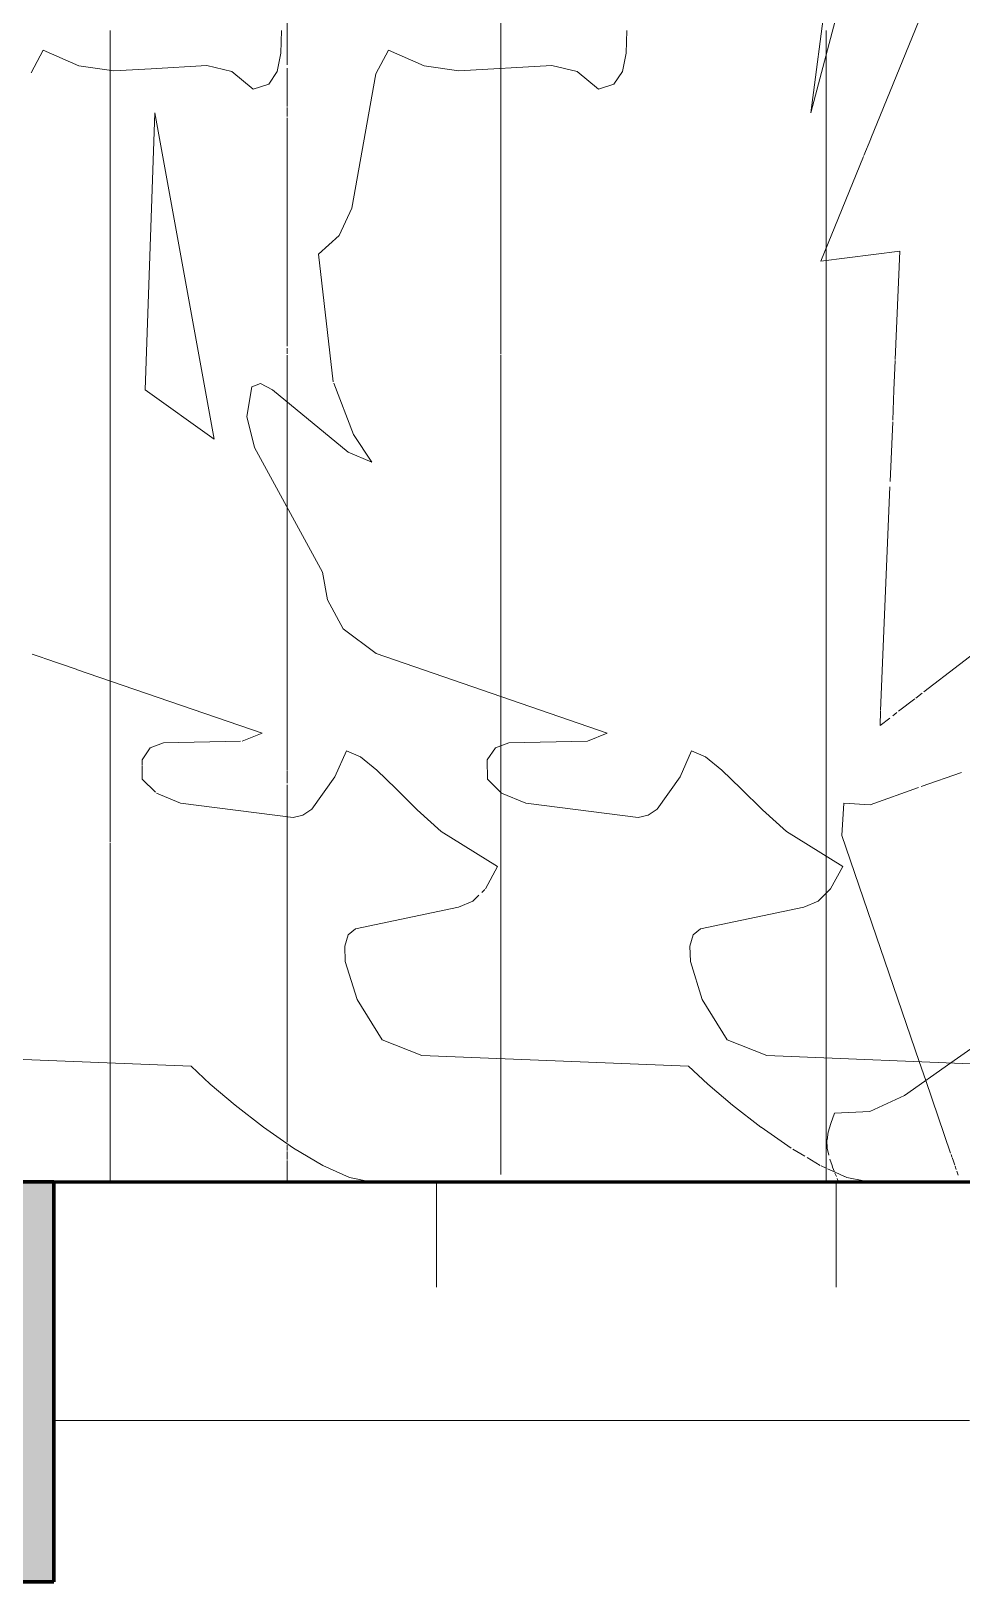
# Model space of a CAD drawing. Header units: inches. Extents: x 1275 to 2881, y -101 to 461.
# Drawn here: x 1398.58 to 1412.55, y -6 to 17.27 of the extents above; entities that cross this region are included whole.
import ezdxf

# ---------------------------------------------------------------- set-up
doc = ezdxf.new("R2010")
doc.units = ezdxf.units.IN
doc.header["$MEASUREMENT"] = 0
doc.linetypes.add('Grid Line 1_2_', pattern=[0.875, 0.5, -0.125, 0.125, -0.125])
for name, color, linetype, lineweight in [('0-1', 7, 'Continuous', 5), ('A-DETL-GENF-1', 7, 'Continuous', 9), ('A-DETL-GENF-2', 253, 'Continuous', 9), ('A-DETL-GENF-3', 8, 'Continuous', 9), ('A-FLOR-LEVL-1', 51, 'Grid Line 1_2_', 9), ('C-BLDG-PADS', 91, 'Continuous', 80), ('C-TOPO', 7, 'Continuous', 9), ('C-TOPO-1', 7, 'Continuous', 60)]:
    doc.layers.add(name, color=color, linetype=linetype, lineweight=lineweight)

# ---------------------------------------------------------------- blocks, each defined once
blk = doc.blocks.new('Oakfire_2_Amenities_rvt-1-BUILDING SECTION - EAST_WEST _ PREP KITCHEN - LOOKING SOUTH')
at = {"layer": 'A-FLOR-LEVL-1'}
blk.add_line((1275.24, 0), (2864.588, 0), dxfattribs=at)
blk = doc.blocks.new('Oakfire_2_Kitchen_rvt-1-BUILDING SECTION - EAST_WEST _ PREP KITCHEN - LOOKING SOUTH')
at = {"layer": 'A-FLOR-LEVL-1'}
blk.add_line((1275.24, 0), (2864.588, 0), dxfattribs=at)
blk = doc.blocks.new('magnolia 26756 - magnolia 26756-1522554-BUILDING SECTION - EAST_WEST _ PREP KITCHEN - LOOKING SOUTH')
at = {"layer": 'A-DETL-GENF-1'}
for p, q in [((1410.512, 17.28), (1410.512, 16.944)), ((1410.512, 16.75), (1410.512, 16.985)), ((1410.512, 16.985), (1410.512, 16.63)), ((1410.512, 16.944), (1410.512, 16.666)), ((1410.512, 16.666), (1410.512, 16.759)), ((1410.512, 16.759), (1410.512, 16.676)), ((1410.512, 16.676), (1410.512, 16.75)), ((1410.512, 16.666), (1410.512, 16.475)), ((1410.512, 16.401), (1410.512, 16.666)), ((1410.512, 16.63), (1410.512, 14.618)), ((1410.512, 16.475), (1410.512, 16.401)), ((1410.512, 14.618), (1410.512, 14.206)), ((1410.512, 14.206), (1410.512, 13.927)), ((1410.512, 13.927), (1410.512, 12.009)), ((1410.512, 12.009), (1410.512, 11.219)), ((1410.512, 11.888), (1410.512, 11.984)), ((1410.512, 11.984), (1410.512, 11.935)), ((1410.512, 11.935), (1410.512, 11.491)), ((1410.512, 10.952), (1410.512, 11.888)), ((1410.512, 11.491), (1410.512, 11.024)), ((1410.512, 11.219), (1410.512, 10.802)), ((1410.512, 11.024), (1410.512, 9.151)), ((1410.512, 10.802), (1410.512, 10.952)), ((1410.512, 9.151), (1410.512, 8.735)), ((1410.512, 8.735), (1410.512, 8.304)), ((1410.512, 8.304), (1410.512, 7.93)), ((1410.512, 7.93), (1410.512, 6.735)), ((1410.512, 6.735), (1410.512, 6.617)), ((1410.512, 6.617), (1410.512, 6.593)), ((1410.512, 6.593), (1410.512, 6.515)), ((1410.512, 6.515), (1410.512, 6.335)), ((1410.512, 6.079), (1410.512, 6.469)), ((1410.512, 6.469), (1410.512, 6.382)), ((1410.512, 6.382), (1410.512, 6.182)), ((1410.512, 6.335), (1410.512, 6.048)), ((1410.512, 6.182), (1410.512, 5.905)), ((1410.512, 5.596), (1410.512, 6.079)), ((1410.512, 6.048), (1410.512, 5.836)), ((1410.512, 5.905), (1410.512, 5.586)), ((1410.512, 5.836), (1410.512, 5.686)), ((1410.512, 5.686), (1410.512, 5.469)), ((1410.512, 5.505), (1410.512, 5.596)), ((1410.512, 5.586), (1410.512, 5.262)), ((1410.512, 5.469), (1410.512, 5.505)), ((1410.512, 5.262), (1410.512, 4.736)), ((1410.512, 4.736), (1410.512, 4.401)), ((1410.512, 4.401), (1410.512, 4.214)), ((1410.512, 4.214), (1410.512, 4.127)), ((1410.512, 4.127), (1410.512, 3.802)), ((1410.512, 3.802), (1410.512, 3.709)), ((1410.512, 3.709), (1410.512, 3.539)), ((1410.512, 3.539), (1410.512, 3.309)), ((1410.512, 3.309), (1410.512, 2.737)), ((1410.512, 2.737), (1410.512, 2.136)), ((1410.512, 2.136), (1410.512, 1.898)), ((1396.976, 1.898), (1400.979, 1.736)), ((1410.512, 1.898), (1410.512, 1.736)), ((1400.979, 1.736), (1401.267, 1.467)), ((1410.512, 1.736), (1410.512, 1.467)), ((1401.267, 1.467), (1401.64, 1.151)), ((1410.512, 1.467), (1410.512, 1.151)), ((1401.64, 1.151), (1402.068, 0.822)), ((1410.512, 1.151), (1410.512, 0.822)), ((1402.068, 0.822), (1402.518, 0.51)), ((1410.512, 0.822), (1410.512, 0.51)), ((1402.518, 0.51), (1402.958, 0.248)), ((1410.512, 0.51), (1410.512, 0.248)), ((1402.958, 0.248), (1403.356, 0.067)), ((1410.512, 0.248), (1410.512, 0.067)), ((1403.356, 0.067), (1403.679, 0)), ((1406.995, 0), (1408.05, 0)), ((1408.05, 0), (1409.258, 0)), ((1409.258, 0), (1410.001, 0)), ((1410.001, 0), (1410.512, 0)), ((1410.512, 0.067), (1410.512, 0)), ((1413.803, 0), (1410.512, 0))]:
    blk.add_line(p, q, dxfattribs=at)
at = {"layer": 'A-DETL-GENF-2'}
for p, q in [((1410.512, 16.766), (1410.512, 17.268)), ((1410.512, 15.762), (1410.512, 16.766)), ((1410.512, 15.708), (1410.512, 15.758)), ((1410.512, 15.402), (1410.512, 15.708)), ((1410.512, 15.273), (1410.512, 15.383)), ((1410.512, 15.145), (1410.512, 15.273)), ((1410.512, 14.712), (1410.512, 15.142)), ((1410.512, 14.536), (1410.512, 14.712)), ((1410.512, 14.335), (1410.512, 14.536)), ((1410.512, 13.648), (1410.512, 14.335)), ((1410.512, 12.428), (1410.512, 13.648)), ((1410.512, 10.38), (1410.512, 12.401)), ((1410.512, 9.945), (1410.512, 10.38)), ((1410.512, 10.202), (1410.512, 9.828)), ((1410.512, 9.536), (1410.512, 10.202)), ((1410.512, 9.684), (1410.512, 9.935)), ((1410.512, 9.828), (1410.512, 9.095)), ((1410.512, 8.668), (1410.512, 9.669)), ((1410.512, 8.884), (1410.512, 9.536)), ((1410.512, 9.095), (1410.512, 8.536)), ((1410.512, 8.272), (1410.512, 8.884)), ((1410.512, 8.491), (1410.512, 8.668)), ((1410.512, 8.536), (1410.512, 8.379)), ((1410.512, 8.335), (1410.512, 8.491)), ((1410.512, 8.379), (1410.512, 8.335)), ((1410.512, 7.725), (1410.512, 8.272)), ((1410.512, 7.27), (1410.512, 7.725)), ((1410.512, 6.931), (1410.512, 7.27)), ((1410.512, 6.735), (1410.512, 6.931)), ((1410.512, 6.551), (1410.512, 6.735)), ((1410.512, 6.192), (1410.512, 6.551)), ((1410.512, 5.732), (1410.512, 6.192)), ((1410.512, 5.244), (1410.512, 5.732)), ((1410.512, 5.176), (1410.512, 5.244)), ((1410.512, 4.8), (1410.512, 5.176)), ((1410.512, 4.473), (1410.512, 4.8)), ((1410.512, 4.336), (1410.512, 4.473)), ((1410.512, 3.713), (1410.512, 4.336)), ((1410.512, 3.495), (1410.512, 3.713)), ((1410.512, 3.245), (1410.512, 3.495)), ((1410.512, 2.963), (1410.512, 3.245)), ((1410.512, 2.846), (1410.512, 2.963)), ((1410.512, 1.3), (1410.512, 2.846)), ((1410.512, 1.056), (1410.512, 1.3)), ((1410.512, 1.034), (1410.512, 1.056)), ((1410.512, 0.876), (1410.512, 1.034)), ((1410.512, 0.746), (1410.512, 0.876)), ((1410.512, 0.628), (1410.512, 0.746)), ((1410.512, 0.509), (1410.512, 0.628)), ((1410.512, 0.399), (1410.512, 0.509)), ((1410.512, 0.21), (1410.512, 0.375)), ((1410.512, 0.081), (1410.512, 0.198)), ((1410.512, 0), (1410.512, 0.081))]:
    blk.add_line(p, q, dxfattribs=at)
blk = doc.blocks.new('lupin 26755 - lupin 26755-V5-BUILDING SECTION - EAST_WEST _ PREP KITCHEN - LOOKING SOUTH')
at = {"layer": 'A-DETL-GENF-1'}
blk.add_line((1395.732, 0), (1403.642, 0.008), dxfattribs=at)
at = {"layer": 'A-DETL-GENF-2'}
for p, q in [((1405.629, 16.713), (1405.629, 20.541)), ((1405.629, 20.541), (1405.629, 16.713)), ((1405.629, 19.954), (1405.629, 16.713)), ((1405.629, 16.713), (1405.629, 17.525)), ((1405.629, 17.525), (1405.629, 16.713)), ((1405.629, 16.713), (1405.629, 17.525)), ((1405.629, 16.044), (1405.629, 16.713)), ((1405.629, 16.713), (1405.629, 16.044)), ((1405.629, 13.827), (1405.629, 16.713)), ((1405.629, 16.713), (1405.629, 12.428)), ((1405.629, 15.006), (1405.629, 16.713)), ((1405.629, 16.713), (1405.629, 14.857)), ((1400.29, 11.891), (1400.438, 16.044)), ((1401.328, 11.15), (1400.438, 16.044)), ((1405.629, 12.428), (1405.629, 16.044)), ((1405.629, 12.428), (1405.629, 16.044)), ((1405.629, 14.857), (1405.629, 15.006)), ((1405.629, 13.968), (1405.629, 13.827)), ((1405.629, 12.428), (1405.629, 13.968)), ((1405.629, 12.428), (1405.629, 13.212)), ((1405.629, 12.705), (1405.629, 13.212)), ((1405.629, 12.705), (1405.629, 12.428)), ((1405.629, 7.285), (1405.629, 12.412)), ((1405.629, 7.285), (1405.629, 12.412)), ((1405.629, 12.412), (1405.629, 12.122)), ((1405.629, 11.891), (1405.629, 12.412)), ((1405.629, 11.15), (1405.629, 12.412)), ((1405.629, 12.412), (1405.629, 11.391)), ((1405.629, 12.122), (1405.629, 11.438)), ((1401.328, 11.15), (1400.29, 11.891)), ((1405.629, 11.15), (1405.629, 11.891)), ((1405.629, 11.438), (1405.629, 7.285)), ((1405.629, 11.391), (1405.629, 7.285)), ((1405.629, 10.131), (1405.629, 7.285)), ((1405.629, 7.285), (1405.629, 8.621)), ((1405.629, 6.849), (1405.629, 7.285)), ((1405.629, 7.285), (1405.629, 6.849)), ((1405.629, 6.998), (1405.629, 7.285)), ((1405.629, 6.998), (1405.629, 7.285)), ((1405.629, 7.285), (1405.629, 7.146)), ((1405.629, 7.285), (1405.629, 6.547)), ((1405.629, 7.146), (1405.629, 6.998)), ((1405.629, 6.553), (1405.629, 6.998)), ((1405.629, 5.877), (1405.629, 6.547)), ((1405.629, 6.547), (1405.629, 5.861)), ((1405.629, 5.663), (1405.629, 5.847)), ((1405.629, 5.847), (1405.629, 4.987)), ((1405.629, 5.688), (1405.629, 5.663)), ((1405.629, 5.199), (1405.629, 5.688)), ((1405.629, 0.114), (1405.629, 5.199)), ((1405.629, 4.987), (1405.629, 2.104)), ((1405.629, 2.104), (1405.629, 1.948)), ((1405.629, 1.948), (1405.629, 1.648)), ((1405.629, 1.648), (1405.629, 1.26)), ((1405.629, 1.26), (1405.629, 0.844)), ((1405.629, 0.844), (1405.629, 0.456)), ((1405.629, 0.456), (1405.629, 0.155)), ((1403.642, 0.008), (1403.812, 0.008)), ((1403.864, 0.008), (1415.728, 0.019)), ((1405.629, 0.155), (1405.629, 0.114)), ((1405.629, 0), (1405.629, 0.019))]:
    blk.add_line(p, q, dxfattribs=at)
at = {"layer": 'A-DETL-GENF-3'}
for p, q in [((1405.629, 12.633), (1405.629, 12.781)), ((1405.629, 12.781), (1405.629, 12.428)), ((1405.629, 12.428), (1405.629, 12.633)), ((1405.629, 12.023), (1405.629, 12.412)), ((1405.629, 12.412), (1405.629, 11.354)), ((1405.629, 11.354), (1405.629, 12.023)), ((1405.629, 9.49), (1405.629, 11.33)), ((1405.629, 11.33), (1405.629, 10.131)), ((1405.629, 9.157), (1405.629, 9.49)), ((1405.629, 9.074), (1405.629, 9.157)), ((1405.629, 8.621), (1405.629, 9.074))]:
    blk.add_line(p, q, dxfattribs=at)
blk = doc.blocks.new('lupin 26755 - lupin 26755-V7-BUILDING SECTION - EAST_WEST _ PREP KITCHEN - LOOKING SOUTH')
at = {"layer": 'A-DETL-GENF-2'}
for p, q in [((1402.42, 5.481), (1402.42, 4.987)), ((1402.42, 4.987), (1402.42, 2.104)), ((1402.42, 2.104), (1402.42, 1.948)), ((1402.42, 1.927), (1402.42, 1.648)), ((1402.42, 1.648), (1402.42, 1.26)), ((1412.377, 0.432), (1412.004, 1.523)), ((1402.42, 1.26), (1402.42, 0.844)), ((1402.42, 0.844), (1402.42, 0.597)), ((1402.42, 0.471), (1402.42, 0.554)), ((1402.42, 0.554), (1402.42, 0.471)), ((1402.42, 0.339), (1402.42, 0.458)), ((1402.42, 0.456), (1402.42, 0.339)), ((1402.42, 0.275), (1402.42, 0.321)), ((1402.42, 0.321), (1402.42, 0.155)), ((1402.42, 0.112), (1402.42, 0.248)), ((1412.397, 0.376), (1412.384, 0.414)), ((1412.418, 0.313), (1412.399, 0.369)), ((1412.438, 0.254), (1412.418, 0.312)), ((1412.461, 0.187), (1412.444, 0.237)), ((1395.739, 0.003), (1403.627, 0.011)), ((1402.42, 0.155), (1402.42, 0.112)), ((1402.42, 0.112), (1402.42, 0.006)), ((1402.42, 0.019), (1402.42, 0.081)), ((1402.42, 0), (1402.42, 0.019)), ((1403.627, 0.011), (1410.689, 0.018)), ((1410.689, 0.018), (1411.058, 0.018)), ((1411.058, 0.018), (1412.519, 0.019)), ((1412.489, 0.104), (1412.47, 0.161))]:
    blk.add_line(p, q, dxfattribs=at)
at = {"layer": 'A-DETL-GENF-3'}
for p, q in [((1410.279, 16.044), (1410.93, 21.048)), ((1411.119, 19.226), (1410.279, 16.044)), ((1402.42, 18.506), (1402.42, 16.769)), ((1402.42, 16.769), (1402.42, 18.506)), ((1402.42, 18.506), (1402.42, 16.769)), ((1411.18, 15.66), (1412.198, 18.153)), ((1402.42, 16.769), (1402.42, 17.46)), ((1402.42, 17.46), (1402.42, 16.769)), ((1402.42, 16.769), (1402.42, 17.46)), ((1402.42, 16.141), (1402.42, 16.717)), ((1402.42, 16.717), (1402.42, 16.141)), ((1402.42, 16.141), (1402.42, 16.717)), ((1402.42, 16.717), (1402.42, 16.141)), ((1402.42, 16.141), (1402.42, 16.717)), ((1402.42, 16.717), (1402.42, 16.141)), ((1402.42, 16.061), (1402.42, 16.128)), ((1402.42, 16.128), (1402.42, 16.061)), ((1402.42, 15.992), (1402.42, 16.128)), ((1402.42, 16.128), (1402.42, 15.992)), ((1402.42, 15.992), (1402.42, 16.128)), ((1402.42, 16.128), (1402.42, 15.992)), ((1402.42, 15.992), (1402.42, 16.044)), ((1402.42, 15.992), (1402.42, 16.044)), ((1402.42, 13.819), (1402.42, 15.972)), ((1402.42, 15.972), (1402.42, 14.857)), ((1402.42, 15.006), (1402.42, 15.972)), ((1402.42, 15.972), (1402.42, 12.543)), ((1402.42, 12.543), (1402.42, 15.972)), ((1402.42, 12.543), (1402.42, 15.972)), ((1411.077, 15.408), (1411.179, 15.658)), ((1410.428, 13.819), (1411.071, 15.393)), ((1402.42, 14.857), (1402.42, 15.006)), ((1402.42, 13.968), (1402.42, 13.819)), ((1402.42, 12.543), (1402.42, 13.968)), ((1411.614, 13.968), (1410.428, 13.819)), ((1411.546, 12.342), (1411.614, 13.968)), ((1402.42, 12.705), (1402.42, 13.212)), ((1402.42, 12.543), (1402.42, 13.212)), ((1402.42, 12.775), (1402.42, 12.543)), ((1402.42, 12.654), (1402.42, 12.775)), ((1402.42, 12.705), (1402.42, 12.543)), ((1402.42, 12.543), (1402.42, 12.633)), ((1402.42, 12.428), (1402.42, 12.515)), ((1402.42, 12.515), (1402.42, 12.428)), ((1402.42, 12.428), (1402.42, 12.515)), ((1402.42, 12.515), (1402.42, 12.428)), ((1402.42, 12.428), (1402.42, 12.515)), ((1402.42, 12.428), (1402.42, 12.515)), ((1402.42, 12.515), (1402.42, 12.428)), ((1402.42, 12.428), (1402.42, 12.515)), ((1402.42, 11.708), (1402.42, 12.41)), ((1402.42, 12.41), (1402.42, 11.708)), ((1402.42, 12.023), (1402.42, 12.41)), ((1402.42, 12.41), (1402.42, 11.708)), ((1402.42, 11.708), (1402.42, 12.41)), ((1402.42, 11.891), (1402.42, 12.41)), ((1402.42, 12.41), (1402.42, 12.122)), ((1402.42, 11.708), (1402.42, 12.41)), ((1402.42, 12.122), (1402.42, 11.708)), ((1411.527, 11.882), (1411.546, 12.327)), ((1402.42, 11.708), (1402.42, 12.023)), ((1402.42, 11.708), (1402.42, 11.891)), ((1411.509, 11.436), (1411.527, 11.882)), ((1402.42, 10.129), (1402.42, 11.708)), ((1402.42, 11.708), (1402.42, 10.129)), ((1402.42, 10.129), (1402.42, 11.708)), ((1402.42, 11.15), (1402.42, 11.708)), ((1402.42, 11.15), (1402.42, 11.708)), ((1402.42, 11.708), (1402.42, 11.391)), ((1402.42, 11.708), (1402.42, 11.438)), ((1402.42, 10.129), (1402.42, 11.708)), ((1402.42, 11.438), (1402.42, 10.129)), ((1411.47, 10.513), (1411.508, 11.41)), ((1402.42, 11.391), (1402.42, 10.129)), ((1411.327, 7.076), (1411.467, 10.435)), ((1402.42, 6.849), (1402.42, 10.129)), ((1402.42, 10.129), (1402.42, 6.849)), ((1402.42, 9.49), (1402.42, 10.129)), ((1402.42, 10.129), (1402.42, 6.178)), ((1402.42, 10.129), (1402.42, 7.146)), ((1402.42, 6.998), (1402.42, 10.129)), ((1402.42, 9.157), (1402.42, 9.49)), ((1402.42, 9.074), (1402.42, 9.157)), ((1402.42, 6.998), (1402.42, 9.074)), ((1413.946, 8.871), (1411.975, 7.355)), ((1411.84, 7.251), (1411.596, 7.064)), ((1411.95, 7.336), (1411.853, 7.261)), ((1402.42, 7.146), (1402.42, 6.998)), ((1402.42, 6.553), (1402.42, 6.998)), ((1411.318, 6.849), (1411.327, 7.066)), ((1411.572, 7.045), (1411.509, 6.996)), ((1411.464, 6.962), (1411.318, 6.849)), ((1402.42, 6.178), (1402.42, 6.553)), ((1402.42, 5.984), (1402.42, 6.165)), ((1402.42, 6.165), (1402.42, 5.984)), ((1411.936, 5.934), (1412.538, 6.146)), ((1402.42, 5.663), (1402.42, 5.962)), ((1402.42, 5.962), (1402.42, 5.481)), ((1411.169, 5.663), (1411.895, 5.919)), ((1402.42, 5.688), (1402.42, 5.663)), ((1402.42, 5.481), (1402.42, 5.688)), ((1410.746, 5.199), (1410.776, 5.688)), ((1410.776, 5.688), (1411.169, 5.663)), ((1402.42, 5.199), (1402.42, 5.481)), ((1402.42, 1.211), (1402.42, 5.197)), ((1411.907, 1.806), (1410.746, 5.199)), ((1412.004, 1.523), (1411.907, 1.806)), ((1402.42, 0.915), (1402.42, 1.199)), ((1402.42, 0.597), (1402.42, 0.903))]:
    blk.add_line(p, q, dxfattribs=at)
blk = doc.blocks.new('magnolia 26756 - magnolia 26756-V10-BUILDING SECTION - EAST_WEST _ PREP KITCHEN - LOOKING SOUTH')
at = {"layer": 'A-DETL-GENF-2'}
for p, q in [((1399.764, 17.28), (1399.764, 16.944)), ((1399.764, 16.766), (1399.764, 17.268)), ((1399.764, 16.985), (1399.764, 16.63)), ((1399.764, 16.75), (1399.764, 16.985)), ((1399.764, 16.944), (1399.764, 16.666)), ((1399.764, 15.774), (1399.764, 16.766)), ((1399.764, 16.759), (1399.764, 16.676)), ((1399.764, 16.666), (1399.764, 16.759)), ((1399.764, 16.676), (1399.764, 16.75)), ((1399.764, 16.401), (1399.764, 16.666)), ((1399.764, 16.666), (1399.764, 16.475)), ((1399.764, 16.63), (1399.764, 14.618)), ((1399.764, 16.475), (1399.764, 16.401)), ((1399.764, 15.708), (1399.764, 15.758)), ((1399.764, 15.402), (1399.764, 15.708)), ((1399.764, 15.273), (1399.764, 15.383)), ((1399.764, 15.164), (1399.764, 15.273)), ((1399.764, 14.712), (1399.764, 15.145)), ((1399.764, 14.536), (1399.764, 14.712)), ((1399.764, 14.618), (1399.764, 14.206)), ((1399.764, 14.335), (1399.764, 14.536)), ((1399.764, 13.648), (1399.764, 14.335)), ((1399.764, 14.206), (1399.764, 13.927)), ((1399.764, 13.927), (1399.764, 12.009)), ((1399.764, 12.428), (1399.764, 13.648)), ((1399.764, 10.38), (1399.764, 12.401)), ((1399.764, 12.009), (1399.764, 11.219)), ((1399.764, 11.984), (1399.764, 11.935)), ((1399.764, 11.888), (1399.764, 11.984)), ((1399.764, 11.935), (1399.764, 11.491)), ((1399.764, 10.952), (1399.764, 11.888)), ((1399.764, 11.491), (1399.764, 11.024)), ((1399.764, 11.219), (1399.764, 10.802)), ((1399.764, 11.024), (1399.764, 9.151)), ((1399.764, 10.802), (1399.764, 10.952)), ((1399.764, 9.935), (1399.764, 10.38)), ((1399.764, 9.536), (1399.764, 10.202)), ((1399.764, 10.202), (1399.764, 9.828)), ((1399.764, 9.669), (1399.764, 9.935)), ((1399.764, 9.828), (1399.764, 9.095)), ((1399.764, 8.668), (1399.764, 9.669)), ((1399.764, 8.884), (1399.764, 9.536)), ((1399.764, 9.151), (1399.764, 8.735)), ((1399.764, 9.095), (1399.764, 8.536)), ((1399.764, 8.474), (1399.764, 8.884)), ((1399.764, 8.735), (1399.764, 8.304)), ((1399.764, 8.491), (1399.764, 8.639)), ((1399.764, 8.536), (1399.764, 8.474)), ((1399.764, 8.272), (1399.764, 8.461)), ((1399.764, 8.461), (1399.764, 8.379)), ((1399.764, 8.335), (1399.764, 8.461)), ((1399.764, 8.379), (1399.764, 8.335)), ((1399.764, 8.304), (1399.764, 7.93)), ((1399.764, 7.725), (1399.764, 8.272)), ((1399.764, 7.93), (1399.764, 6.735)), ((1399.764, 7.27), (1399.764, 7.725)), ((1399.764, 6.931), (1399.764, 7.27)), ((1399.764, 6.735), (1399.764, 6.931)), ((1399.764, 6.56), (1399.764, 6.735)), ((1399.764, 6.735), (1399.764, 6.617)), ((1399.764, 6.617), (1399.764, 6.593)), ((1399.764, 6.593), (1399.764, 6.515)), ((1399.764, 6.254), (1399.764, 6.551)), ((1399.764, 6.515), (1399.764, 6.335)), ((1399.764, 6.469), (1399.764, 6.382)), ((1399.764, 6.079), (1399.764, 6.469)), ((1399.764, 6.382), (1399.764, 6.182)), ((1399.764, 6.335), (1399.764, 6.048)), ((1399.764, 6.192), (1399.764, 6.232)), ((1399.764, 5.732), (1399.764, 6.192)), ((1399.764, 6.182), (1399.764, 5.905)), ((1399.764, 5.596), (1399.764, 6.079)), ((1399.764, 6.048), (1399.764, 5.836)), ((1399.764, 5.905), (1399.764, 5.586)), ((1399.764, 5.836), (1399.764, 5.686)), ((1399.764, 5.244), (1399.764, 5.732)), ((1399.764, 5.686), (1399.764, 5.469)), ((1399.764, 5.524), (1399.764, 5.596)), ((1399.764, 5.586), (1399.764, 5.262)), ((1399.764, 5.469), (1399.764, 5.505)), ((1399.764, 5.262), (1399.764, 5.212)), ((1399.764, 5.098), (1399.764, 5.236)), ((1399.764, 5.212), (1399.764, 5.098)), ((1399.764, 4.8), (1399.764, 5.084)), ((1399.764, 5.084), (1399.764, 4.757)), ((1399.764, 4.473), (1399.764, 4.8)), ((1399.764, 4.736), (1399.764, 4.401)), ((1399.764, 4.336), (1399.764, 4.473)), ((1399.764, 4.401), (1399.764, 4.214)), ((1399.764, 3.713), (1399.764, 4.336)), ((1399.764, 4.214), (1399.764, 4.127)), ((1399.764, 4.127), (1399.764, 4.089)), ((1399.764, 4.089), (1399.764, 3.802)), ((1399.764, 3.802), (1399.764, 3.709)), ((1399.764, 3.495), (1399.764, 3.713)), ((1399.764, 3.709), (1399.764, 3.539)), ((1399.764, 3.539), (1399.764, 3.309)), ((1399.764, 3.245), (1399.764, 3.495)), ((1399.764, 3.309), (1399.764, 2.737)), ((1399.764, 2.963), (1399.764, 3.245)), ((1399.764, 2.846), (1399.764, 2.963)), ((1399.764, 1.785), (1399.764, 2.846)), ((1399.764, 2.737), (1399.764, 2.136)), ((1412.378, 1.786), (1413.327, 2.454)), ((1399.764, 2.136), (1399.764, 1.898)), ((1399.764, 1.898), (1399.764, 1.785)), ((1399.764, 1.3), (1399.764, 1.785)), ((1399.764, 1.785), (1399.764, 1.736)), ((1399.764, 1.727), (1399.764, 1.467)), ((1411.687, 1.3), (1412.378, 1.786)), ((1399.764, 1.467), (1399.764, 1.151)), ((1399.764, 1.08), (1399.764, 1.3)), ((1411.164, 1.056), (1411.687, 1.3)), ((1399.764, 1.151), (1399.764, 0.822)), ((1399.764, 1.034), (1399.764, 1.056)), ((1399.764, 0.876), (1399.764, 1.034)), ((1410.578, 0.876), (1410.633, 1.034)), ((1410.633, 1.034), (1411.164, 1.056)), ((1399.764, 0.746), (1399.764, 0.876)), ((1399.764, 0.822), (1399.764, 0.51)), ((1399.764, 0.628), (1399.764, 0.746)), ((1410.523, 0.634), (1410.541, 0.746)), ((1410.541, 0.746), (1410.578, 0.876)), ((1399.764, 0.509), (1399.764, 0.628)), ((1399.764, 0.51), (1399.764, 0.248)), ((1399.764, 0.399), (1399.764, 0.509)), ((1410.526, 0.509), (1410.522, 0.628)), ((1410.549, 0.401), (1410.526, 0.509)), ((1399.764, 0.21), (1399.764, 0.375)), ((1399.764, 0.248), (1399.764, 0.067)), ((1410.598, 0.247), (1410.566, 0.342)), ((1410.611, 0.21), (1410.6, 0.242)), ((1399.764, 0.145), (1399.764, 0.198)), ((1399.764, 0.081), (1399.764, 0.13)), ((1399.764, 0.004), (1399.764, 0.081)), ((1399.764, 0.067), (1399.764, 0.004)), ((1410.636, 0.148), (1410.614, 0.201)), ((1410.663, 0.083), (1410.642, 0.134)), ((1410.691, 0.014), (1410.674, 0.054))]:
    blk.add_line(p, q, dxfattribs=at)
blk = doc.blocks.new('magnolia 26756 - magnolia 26756-V11-BUILDING SECTION - EAST_WEST _ PREP KITCHEN - LOOKING SOUTH')
at = {"layer": 'A-DETL-GENF-2'}
for p, q in [((1402.337, 17.28), (1402.328, 16.944)), ((1398.762, 16.985), (1398.582, 16.645)), ((1399.297, 16.75), (1398.762, 16.985)), ((1402.328, 16.944), (1402.274, 16.666)), ((1399.819, 16.676), (1399.297, 16.75)), ((1400.379, 16.709), (1399.819, 16.676)), ((1401.215, 16.759), (1400.379, 16.709)), ((1401.593, 16.666), (1401.215, 16.759)), ((1401.912, 16.401), (1401.593, 16.666)), ((1402.274, 16.666), (1402.145, 16.475)), ((1402.145, 16.475), (1401.912, 16.401)), ((1398.595, 7.924), (1398.758, 7.867)), ((1398.771, 7.863), (1399.256, 7.696)), ((1399.262, 7.694), (1402.045, 6.735)), ((1400.567, 6.593), (1400.368, 6.515)), ((1401.721, 6.616), (1400.567, 6.593)), ((1402.045, 6.735), (1401.748, 6.617)), ((1400.368, 6.515), (1400.245, 6.335)), ((1400.245, 6.335), (1400.246, 6.254)), ((1403.137, 6.079), (1403.312, 6.469)), ((1403.312, 6.469), (1403.52, 6.382)), ((1403.52, 6.382), (1403.766, 6.182)), ((1400.246, 6.247), (1400.248, 6.048)), ((1402.794, 5.596), (1403.137, 6.079)), ((1403.766, 6.182), (1404.05, 5.905)), ((1400.248, 6.048), (1400.446, 5.85)), ((1400.46, 5.836), (1400.821, 5.686)), ((1404.05, 5.905), (1404.372, 5.586)), ((1400.821, 5.686), (1402.512, 5.469)), ((1402.658, 5.505), (1402.794, 5.596)), ((1402.512, 5.469), (1402.658, 5.505)), ((1404.372, 5.586), (1404.734, 5.262)), ((1404.734, 5.262), (1405.578, 4.736)), ((1405.578, 4.736), (1405.397, 4.401)), ((1405.209, 4.214), (1404.994, 4.127)), ((1405.298, 4.303), (1405.209, 4.214)), ((1405.387, 4.392), (1405.343, 4.347)), ((1404.994, 4.127), (1403.445, 3.802)), ((1403.445, 3.802), (1403.335, 3.709)), ((1403.335, 3.709), (1403.285, 3.539)), ((1403.285, 3.539), (1403.293, 3.309)), ((1403.293, 3.309), (1403.47, 2.737)), ((1403.47, 2.737), (1403.845, 2.136)), ((1403.845, 2.136), (1404.441, 1.898)), ((1404.441, 1.898), (1408.445, 1.736)), ((1408.445, 1.736), (1408.732, 1.467)), ((1408.732, 1.467), (1409.106, 1.151)), ((1409.106, 1.151), (1409.531, 0.824)), ((1409.534, 0.822), (1409.984, 0.51)), ((1410.01, 0.494), (1410.19, 0.387)), ((1410.223, 0.367), (1410.42, 0.25)), ((1410.437, 0.241), (1410.51, 0.208)), ((1410.532, 0.198), (1410.634, 0.152)), ((1410.643, 0.148), (1410.783, 0.084)), ((1410.791, 0.081), (1410.821, 0.067)), ((1410.821, 0.067), (1411.073, 0.015)), ((1411.073, 0.015), (1411.144, 0))]:
    blk.add_line(p, q, dxfattribs=at)
blk = doc.blocks.new('magnolia 26756 - magnolia 26756-V14-BUILDING SECTION - EAST_WEST _ PREP KITCHEN - LOOKING SOUTH')
at = {"layer": 'A-DETL-GENF-2'}
for p, q in [((1407.517, 17.28), (1407.508, 16.944)), ((1403.942, 16.985), (1403.754, 16.63)), ((1404.477, 16.75), (1403.942, 16.985)), ((1407.508, 16.944), (1407.454, 16.666)), ((1403.754, 16.63), (1403.39, 14.618)), ((1404.999, 16.676), (1404.477, 16.75)), ((1406.395, 16.759), (1404.999, 16.676)), ((1406.772, 16.666), (1406.395, 16.759)), ((1407.091, 16.401), (1406.772, 16.666)), ((1407.454, 16.666), (1407.325, 16.475)), ((1407.325, 16.475), (1407.091, 16.401)), ((1403.39, 14.618), (1403.2, 14.206)), ((1403.2, 14.206), (1402.892, 13.927)), ((1402.892, 13.927), (1403.113, 12.009)), ((1401.892, 11.935), (1401.818, 11.491)), ((1402.02, 11.984), (1401.892, 11.935)), ((1402.201, 11.888), (1402.02, 11.984)), ((1403.335, 10.952), (1402.201, 11.888)), ((1403.12, 11.99), (1403.418, 11.219)), ((1401.818, 11.491), (1401.931, 11.024)), ((1403.418, 11.219), (1403.692, 10.802)), ((1401.931, 11.024), (1402.954, 9.151)), ((1403.692, 10.802), (1403.335, 10.952)), ((1402.954, 9.151), (1403.025, 8.735)), ((1403.025, 8.735), (1403.264, 8.304)), ((1403.264, 8.304), (1403.757, 7.93)), ((1403.757, 7.93), (1407.225, 6.735)), ((1405.747, 6.593), (1405.548, 6.515)), ((1406.928, 6.617), (1405.747, 6.593)), ((1407.225, 6.735), (1406.928, 6.617)), ((1405.548, 6.515), (1405.425, 6.335)), ((1405.425, 6.335), (1405.427, 6.048)), ((1408.317, 6.079), (1408.491, 6.469)), ((1408.491, 6.469), (1408.7, 6.382)), ((1408.7, 6.382), (1408.946, 6.182)), ((1407.974, 5.596), (1408.317, 6.079)), ((1408.946, 6.182), (1409.23, 5.905)), ((1405.427, 6.048), (1405.64, 5.836)), ((1405.64, 5.836), (1406.001, 5.686)), ((1409.23, 5.905), (1409.552, 5.586)), ((1406.001, 5.686), (1407.691, 5.469)), ((1407.838, 5.505), (1407.974, 5.596)), ((1407.691, 5.469), (1407.838, 5.505)), ((1409.552, 5.586), (1409.913, 5.262)), ((1409.913, 5.262), (1410.758, 4.736)), ((1410.758, 4.736), (1410.576, 4.401)), ((1410.389, 4.214), (1410.174, 4.127)), ((1410.576, 4.401), (1410.389, 4.214)), ((1410.174, 4.127), (1408.625, 3.802)), ((1408.625, 3.802), (1408.515, 3.709)), ((1408.515, 3.709), (1408.465, 3.539)), ((1408.465, 3.539), (1408.473, 3.309)), ((1408.473, 3.309), (1408.65, 2.737)), ((1408.65, 2.737), (1409.025, 2.136)), ((1409.025, 2.136), (1409.621, 1.898)), ((1409.621, 1.898), (1413.624, 1.736))]:
    blk.add_line(p, q, dxfattribs=at)

msp = doc.modelspace()

# ---------------------------------------------------------------- hatches: boundary and pattern name
at = {"layer": 'C-BLDG-PADS'}
h = msp.add_hatch(dxfattribs=at)
h.set_pattern_fill('FP_6', color=256, style=0, pattern_type=2)
h.set_pattern_definition([(50, (1972.647, 112.405), (18.36206, -1.60683), [1.92, -21.12]), (355, (1972.647, 112.405), (-3.55226, 19.25587), [1.536, -16.896]), (100.451, (1974.177, 112.271), (14.8102, 17.6493), [1.632, -17.949]), (46.184, (1972.647, 117.525), (27.32125, -4.2376), [2.88, -31.68]), (96.636, (1974.924, 117.172), (23.9275, 24.9372), [2.448, -26.924]), (351.184, (1972.647, 117.525), (23.9276, 24.9374), [2.304, -25.344]), (21, (1975.207, 116.245), (15.2808, -10.30746), [1.92, -21.12]), (326, (1975.207, 116.245), (6.22856, 18.56374), [1.536, -16.896]), (71.451, (1976.48, 115.386), (21.50985, 8.2563), [1.632, -17.949]), (37.5, (1972.647, 112.405), (0.311095, 8.522537), [0.845, -15.846, 0.845, -16.307, -16.96]), (37.5, (1972.647, 112.405), (0.311095, 8.522537), [-33.843, 0.845, -16.115]), (7.5, (1972.647, 112.405), (6.73464, 10.09743), [0.845, -8.934, 0.845, -15.462, -6.464]), (7.5, (1972.647, 112.405), (6.73464, 10.09743), [-26.086, 0.845, -5.619]), (327.5, (1966.938, 112.405), (13.66611, -0.577186), [0.845, -5.555, 0.845, -19.123, -26.496]), (327.5, (1966.938, 112.405), (13.66611, -0.577186), [-26.368, 0.845, -25.651]), (317.5, (1964.378, 112.405), (14.92985, 2.56286), [0.845, -7.475, 0.845, -12.416, -18.816]), (317.5, (1964.378, 112.405), (14.92985, 2.56286), [-21.581, 0.845, -17.971])])
h.paths.add_polyline_path([(2617.564, -6), (2653.407, -6), (2653.407, 0), (2597.407, 0), (2597.407, -6), (2606.307, -6)], flags=0)
h.paths.add_polyline_path([(1387.034, -6), (1398.919, -6), (1398.919, 0), (1339.723, 0), (1339.723, -6), (1385.361, -6)], flags=0)
at = {"layer": 'C-TOPO'}
h = msp.add_hatch(dxfattribs=at)
h.set_pattern_fill('FP_5', color=256, style=0, pattern_type=2)
h.set_pattern_definition([(0, (1972.647, 112.405), (16, 16), [16, -16]), (0, (1972.647, 118.405), (16, 16), [16, -16]), (0, (1972.647, 124.405), (16, 16), [16, -16]), (90, (1974.647, 126.405), (-16, 16), [16, -16]), (90, (1980.647, 126.405), (-16, 16), [16, -16]), (90, (1986.647, 126.405), (-16, 16), [16, -16])])
h.paths.add_polyline_path([(1515.991, -36.962), (1528.3, -36.962), (1528.3, 0), (1398.919, 0), (1398.919, -6), (1398.835, -6), (1398.835, -36.962), (1488.336, -36.962)], flags=0)

# ---------------------------------------------------------------- linework, layer by layer
at = {"layer": 'A-FLOR-LEVL-1'}
msp.add_line((1275.24, 0), (2864.588, 0), dxfattribs=at)
at = {"layer": 'C-BLDG-PADS'}
for p, q in [((1398.919, 0), (1339.723, 0)), ((1398.919, -6), (1398.919, 0)), ((1339.723, -6), (1398.919, -6))]:
    msp.add_line(p, q, dxfattribs=at)
at = {"layer": 'C-TOPO'}
msp.add_line((1488.336, 0), (1398.919, 0), dxfattribs=at)
at = {"layer": 'C-TOPO-1'}
msp.add_line((1398.919, 0), (1488.336, 0), dxfattribs=at)

# ---------------------------------------------------------------- block references
at = {"layer": '0-1'}
for name in ['Oakfire_2_Amenities_rvt-1-BUILDING SECTION - EAST_WEST _ PREP KITCHEN - LOOKING SOUTH', 'Oakfire_2_Kitchen_rvt-1-BUILDING SECTION - EAST_WEST _ PREP KITCHEN - LOOKING SOUTH']:
    msp.add_blockref(name, (0, 0), dxfattribs=at)
at = {"layer": 'A-DETL-GENF-1'}
for name in ['lupin 26755 - lupin 26755-V7-BUILDING SECTION - EAST_WEST _ PREP KITCHEN - LOOKING SOUTH', 'lupin 26755 - lupin 26755-V5-BUILDING SECTION - EAST_WEST _ PREP KITCHEN - LOOKING SOUTH', 'magnolia 26756 - magnolia 26756-V10-BUILDING SECTION - EAST_WEST _ PREP KITCHEN - LOOKING SOUTH', 'magnolia 26756 - magnolia 26756-1522554-BUILDING SECTION - EAST_WEST _ PREP KITCHEN - LOOKING SOUTH', 'magnolia 26756 - magnolia 26756-V11-BUILDING SECTION - EAST_WEST _ PREP KITCHEN - LOOKING SOUTH', 'magnolia 26756 - magnolia 26756-V14-BUILDING SECTION - EAST_WEST _ PREP KITCHEN - LOOKING SOUTH']:
    msp.add_blockref(name, (0, 0), dxfattribs=at)

doc.saveas('drawing.dxf')
